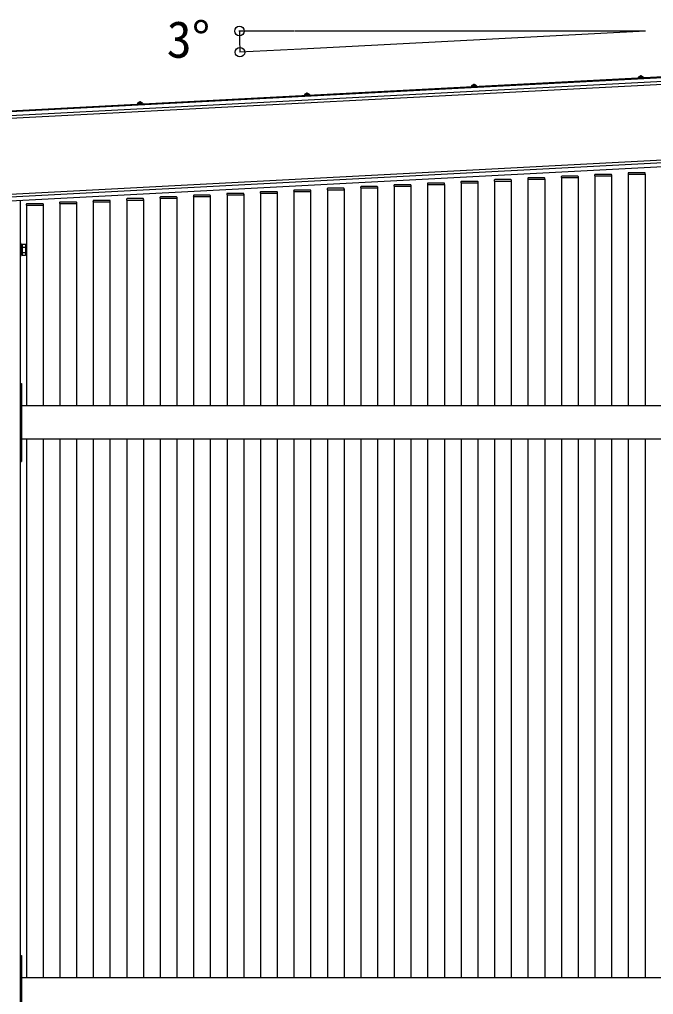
# Model space of a CAD drawing. Units: millimetres, scale not verified. Extents: x -6125 to 6125, y -9097 to 9042.
# Drawn here: x 2278 to 3416, y 4831 to 6582 of the extents above; entities that cross this region are included whole.
import ezdxf
from ezdxf.enums import TextEntityAlignment as Align

# ---------------------------------------------------------------- set-up
doc = ezdxf.new("R2010")
doc.units = ezdxf.units.MM
doc.header["$LTSCALE"] = 50
doc.layers.add('0-5_YKK_A1', color=4, linetype='Continuous')
doc.layers.add('0-6_YKK_D', color=6, linetype='Continuous')
doc.styles.add('ＭＳ ゴシック', font='')
doc.styles.get('ＭＳ ゴシック').set_extended_font_data('MS Gothic')

msp = doc.modelspace()

# ---------------------------------------------------------------- linework, layer by layer
at = {"layer": '0-5_YKK_A1'}
for p, q in [((3401.56, 6561.2), (2772.12, 6528.22)), ((3401.56, 6561.2), (2772.12, 6561.2)), ((1796.15, 6392.19), (4004.91, 6507.95)), ((1796.51, 6385.2), (4004.91, 6500.94)), ((1832.58, 6395.6), (4004.91, 6509.45)), ((1829.73, 6381.94), (4004.91, 6495.93)), ((3393.11, 6481.95), (3393.37, 6477.1)), ((3098.4, 6462.96), (3089.02, 6462.46)), ((3089.02, 6462.46), (3089.07, 6461.45)), ((3089.07, 6461.45), (3098.46, 6461.95)), ((3093.51, 6466.55), (3093.76, 6461.7)), ((3098.4, 6462.96), (3098.46, 6461.95)), ((3398.01, 6478.36), (3388.62, 6477.87)), ((3388.62, 6477.87), (3388.67, 6476.86)), ((3388.67, 6476.86), (3398.06, 6477.35)), ((3398.01, 6478.36), (3398.06, 6477.35)), ((2798.82, 6447.25), (2789.43, 6446.76)), ((2789.43, 6446.76), (2789.48, 6445.75)), ((2789.48, 6445.75), (2798.87, 6446.24)), ((2793.92, 6450.85), (2794.17, 6446)), ((2798.82, 6447.25), (2798.87, 6446.24)), ((2499.23, 6431.55), (2489.84, 6431.06)), ((2489.84, 6431.06), (2489.89, 6430.05)), ((2489.89, 6430.05), (2499.28, 6430.54)), ((2494.33, 6435.15), (2494.59, 6430.3)), ((2499.23, 6431.55), (2499.28, 6430.54)), ((1836.85, 6246.12), (4004.91, 6359.75)), ((1804.15, 6239.4), (4004.91, 6354.74)), ((1804.52, 6232.41), (4004.91, 6347.73)), ((3370.64, 6304.11), (3370.64, 5888.31)), ((3371.14, 6304.11), (3400.14, 6304.11)), ((3400.05, 6306.61), (3371.24, 6306.61)), ((3400.14, 6304.11), (3401.14, 6304.11)), ((3400.64, 6304.11), (3400.64, 5888.31)), ((3401.14, 6304.11), (3401.05, 6305.67)), ((3040.05, 6288.01), (3011.24, 6288.01)), ((3041.14, 6285.51), (3041.05, 6287.07)), ((3070.64, 6288.61), (3070.64, 5888.31)), ((3071.14, 6288.61), (3100.14, 6288.61)), ((3100.05, 6291.11), (3071.24, 6291.11)), ((3100.14, 6288.61), (3101.14, 6288.61)), ((3100.64, 6288.61), (3100.64, 5888.31)), ((3101.14, 6288.61), (3101.05, 6290.17)), ((3130.64, 6291.71), (3130.64, 5888.31)), ((3131.14, 6291.71), (3160.14, 6291.71)), ((3160.05, 6294.21), (3131.24, 6294.21)), ((3160.14, 6291.71), (3161.14, 6291.71)), ((3160.64, 6291.71), (3160.64, 5888.31)), ((3161.14, 6291.71), (3161.05, 6293.27)), ((3190.64, 6294.81), (3190.64, 5888.31)), ((3191.14, 6294.81), (3220.14, 6294.81)), ((3220.05, 6297.31), (3191.24, 6297.31)), ((3220.14, 6294.81), (3221.14, 6294.81)), ((3220.64, 6294.81), (3220.64, 5888.31)), ((3221.14, 6294.81), (3221.05, 6296.37)), ((3250.64, 6297.91), (3250.64, 5888.31)), ((3251.14, 6297.91), (3280.14, 6297.91)), ((3280.05, 6300.41), (3251.24, 6300.41)), ((3280.14, 6297.91), (3281.14, 6297.91)), ((3280.64, 6297.91), (3280.64, 5888.31)), ((3281.14, 6297.91), (3281.05, 6299.47)), ((3310.64, 6301.01), (3310.64, 5888.31)), ((3311.14, 6301.01), (3340.14, 6301.01)), ((3340.05, 6303.51), (3311.24, 6303.51)), ((3340.14, 6301.01), (3341.14, 6301.01)), ((3340.64, 6301.01), (3340.64, 5888.31)), ((3341.14, 6301.01), (3341.05, 6302.57)), ((2680.05, 6269.41), (2651.24, 6269.41)), ((2710.64, 6270.01), (2710.64, 5888.31)), ((2711.14, 6270.01), (2740.14, 6270.01)), ((2740.05, 6272.51), (2711.24, 6272.51)), ((2740.14, 6270.01), (2741.14, 6270.01)), ((2740.64, 6270.01), (2740.64, 5888.31)), ((2741.14, 6270.01), (2741.05, 6271.57)), ((2770.64, 6273.11), (2770.64, 5888.31)), ((2771.14, 6273.11), (2800.14, 6273.11)), ((2800.05, 6275.61), (2771.24, 6275.61)), ((2800.14, 6273.11), (2801.14, 6273.11)), ((2800.64, 6273.11), (2800.64, 5888.31)), ((2801.14, 6273.11), (2801.05, 6274.67)), ((2830.64, 6276.21), (2830.64, 5888.31)), ((2831.14, 6276.21), (2860.14, 6276.21)), ((2860.05, 6278.71), (2831.24, 6278.71)), ((2860.14, 6276.21), (2861.14, 6276.21)), ((2860.64, 6276.21), (2860.64, 5888.31)), ((2861.14, 6276.21), (2861.05, 6277.77)), ((2890.64, 6279.31), (2890.64, 5888.31)), ((2891.14, 6279.31), (2920.14, 6279.31)), ((2920.05, 6281.81), (2891.24, 6281.81)), ((2920.14, 6279.31), (2921.14, 6279.31)), ((2920.64, 6279.31), (2920.64, 5888.31)), ((2921.14, 6279.31), (2921.05, 6280.87)), ((2950.64, 6282.41), (2950.64, 5888.31)), ((2951.14, 6282.41), (2980.14, 6282.41)), ((2980.05, 6284.91), (2951.24, 6284.91)), ((2980.14, 6282.41), (2981.14, 6282.41)), ((2980.64, 6282.41), (2980.64, 5888.31)), ((2981.14, 6282.41), (2981.05, 6283.97)), ((3010.64, 6285.51), (3010.64, 5888.31)), ((3011.14, 6285.51), (3040.14, 6285.51)), ((3040.14, 6285.51), (3041.14, 6285.51)), ((3040.64, 6285.51), (3040.64, 5888.31)), ((2279.39, 6257.3), (2279.39, 4576.31)), ((2350.64, 6251.41), (2350.64, 5888.31)), ((2351.14, 6251.41), (2380.14, 6251.41)), ((2380.05, 6253.91), (2351.24, 6253.91)), ((2380.14, 6251.41), (2381.14, 6251.41)), ((2380.64, 6251.41), (2380.64, 5888.31)), ((2381.14, 6251.41), (2381.05, 6252.97)), ((2410.64, 6254.51), (2410.64, 5888.31)), ((2411.14, 6254.51), (2440.14, 6254.51)), ((2440.05, 6257.01), (2411.24, 6257.01)), ((2440.14, 6254.51), (2441.14, 6254.51)), ((2440.64, 6254.51), (2440.64, 5888.31)), ((2441.14, 6254.51), (2441.05, 6256.07)), ((2470.64, 6257.61), (2470.64, 5888.31)), ((2471.14, 6257.61), (2500.14, 6257.61)), ((2500.05, 6260.11), (2471.24, 6260.11)), ((2500.14, 6257.61), (2501.14, 6257.61)), ((2500.64, 6257.61), (2500.64, 5888.31)), ((2501.14, 6257.61), (2501.05, 6259.17)), ((2530.64, 6260.71), (2530.64, 5888.31)), ((2531.14, 6260.71), (2560.14, 6260.71)), ((2560.05, 6263.21), (2531.24, 6263.21)), ((2560.14, 6260.71), (2561.14, 6260.71)), ((2560.64, 6260.71), (2560.64, 5888.31)), ((2561.14, 6260.71), (2561.05, 6262.27)), ((2590.64, 6263.81), (2590.64, 5888.31)), ((2591.14, 6263.81), (2620.14, 6263.81)), ((2620.05, 6266.31), (2591.24, 6266.31)), ((2620.14, 6263.81), (2621.14, 6263.81)), ((2620.64, 6263.81), (2620.64, 5888.31)), ((2621.14, 6263.81), (2621.05, 6265.37)), ((2650.64, 6266.91), (2650.64, 5888.31)), ((2651.14, 6266.91), (2680.14, 6266.91)), ((2680.14, 6266.91), (2681.14, 6266.91)), ((2680.64, 6266.91), (2680.64, 5888.31)), ((2681.14, 6266.91), (2681.05, 6268.47)), ((2290.64, 6248.31), (2290.64, 5888.31)), ((2291.14, 6248.31), (2320.14, 6248.31)), ((2320.05, 6250.81), (2291.24, 6250.81)), ((2320.14, 6248.31), (2321.14, 6248.31)), ((2320.64, 6248.31), (2320.64, 5888.31)), ((2321.14, 6248.31), (2321.05, 6249.87)), ((2280.99, 6176.91), (2282.79, 6176.91)), ((2280.99, 6159.71), (2280.99, 6176.91)), ((2282.79, 6178.12), (2289.03, 6178.12)), ((2282.79, 6178.12), (2282.79, 6158.49)), ((2282.79, 6176.91), (2282.79, 6159.71)), ((2282.79, 6173.22), (2289.03, 6173.22)), ((2289.79, 6176.81), (2289.03, 6178.12)), ((2289.79, 6176.81), (2289.79, 6159.81)), ((2282.79, 6159.71), (2280.99, 6159.71)), ((2282.79, 6163.4), (2289.03, 6163.4)), ((2282.79, 6158.49), (2289.03, 6158.49)), ((2289.79, 6159.81), (2289.03, 6158.49)), ((4009.39, 5888.31), (2281.89, 5888.31)), ((4009.39, 5828.31), (2281.89, 5828.31)), ((2290.64, 5828.31), (2290.64, 4860.81)), ((2320.64, 5828.31), (2320.64, 4860.81)), ((2350.64, 5828.31), (2350.64, 4860.81)), ((2380.64, 5828.31), (2380.64, 4860.81)), ((2410.64, 5828.31), (2410.64, 4860.81)), ((2440.64, 5828.31), (2440.64, 4860.81)), ((2470.64, 5828.31), (2470.64, 4860.81)), ((2500.64, 5828.31), (2500.64, 4860.81)), ((2530.64, 5828.31), (2530.64, 4860.81)), ((2560.64, 5828.31), (2560.64, 4860.81)), ((2590.64, 5828.31), (2590.64, 4860.81)), ((2620.64, 5828.31), (2620.64, 4860.81)), ((2650.64, 5828.31), (2650.64, 4860.81)), ((2680.64, 5828.31), (2680.64, 4860.81)), ((2710.64, 5828.31), (2710.64, 4860.81)), ((2740.64, 5828.31), (2740.64, 4860.81)), ((2770.64, 5828.31), (2770.64, 4860.81)), ((2800.64, 5828.31), (2800.64, 4860.81)), ((2830.64, 5828.31), (2830.64, 4860.81)), ((2860.64, 5828.31), (2860.64, 4860.81)), ((2890.64, 5828.31), (2890.64, 4860.81)), ((2920.64, 5828.31), (2920.64, 4860.81)), ((2950.64, 5828.31), (2950.64, 4860.81)), ((2980.64, 5828.31), (2980.64, 4860.81)), ((3010.64, 5828.31), (3010.64, 4860.81)), ((3040.64, 5828.31), (3040.64, 4860.81)), ((3070.64, 5828.31), (3070.64, 4860.81)), ((3100.64, 5828.31), (3100.64, 4860.81)), ((3130.64, 5828.31), (3130.64, 4860.81)), ((3160.64, 5828.31), (3160.64, 4860.81)), ((3190.64, 5828.31), (3190.64, 4860.81)), ((3220.64, 5828.31), (3220.64, 4860.81)), ((3250.64, 5828.31), (3250.64, 4860.81)), ((3280.64, 5828.31), (3280.64, 4860.81)), ((3310.64, 5828.31), (3310.64, 4860.81)), ((3340.64, 5828.31), (3340.64, 4860.81)), ((3370.64, 5828.31), (3370.64, 4860.81)), ((3400.64, 5828.31), (3400.64, 4860.81)), ((4009.39, 4860.81), (2281.89, 4860.81))]:
    msp.add_line(p, q, dxfattribs=at)
for points in [[(3391.08, 6479.62), (3392.19, 6477.62), (3393.31, 6477.1)], [(3395.38, 6479.85), (3394.48, 6477.74), (3393.43, 6477.11)], [(3091.48, 6464.22), (3092.59, 6462.21), (3093.7, 6461.7)], [(3095.77, 6464.45), (3094.88, 6462.33), (3093.82, 6461.7)], [(2791.89, 6448.52), (2793, 6446.51), (2794.11, 6446)], [(2796.18, 6448.74), (2795.29, 6446.63), (2794.24, 6446)], [(2492.3, 6432.82), (2493.41, 6430.81), (2494.52, 6430.29)], [(2496.59, 6433.04), (2495.7, 6430.93), (2494.65, 6430.3)], [(3370.24, 6305.67), (3370.14, 6304.11), (3371.14, 6304.11)], [(3010.24, 6287.07), (3010.14, 6285.51), (3011.14, 6285.51)], [(3070.24, 6290.17), (3070.14, 6288.61), (3071.14, 6288.61)], [(3130.24, 6293.27), (3130.14, 6291.71), (3131.14, 6291.71)], [(3190.24, 6296.37), (3190.14, 6294.81), (3191.14, 6294.81)], [(3250.24, 6299.47), (3250.14, 6297.91), (3251.14, 6297.91)], [(3310.24, 6302.57), (3310.14, 6301.01), (3311.14, 6301.01)], [(2710.24, 6271.57), (2710.14, 6270.01), (2711.14, 6270.01)], [(2770.24, 6274.67), (2770.14, 6273.11), (2771.14, 6273.11)], [(2830.24, 6277.77), (2830.14, 6276.21), (2831.14, 6276.21)], [(2890.24, 6280.87), (2890.14, 6279.31), (2891.14, 6279.31)], [(2950.24, 6283.97), (2950.14, 6282.41), (2951.14, 6282.41)], [(2350.24, 6252.97), (2350.14, 6251.41), (2351.14, 6251.41)], [(2410.24, 6256.07), (2410.14, 6254.51), (2411.14, 6254.51)], [(2470.24, 6259.17), (2470.14, 6257.61), (2471.14, 6257.61)], [(2530.24, 6262.27), (2530.14, 6260.71), (2531.14, 6260.71)], [(2590.24, 6265.37), (2590.14, 6263.81), (2591.14, 6263.81)], [(2650.24, 6268.47), (2650.14, 6266.91), (2651.14, 6266.91)], [(2290.24, 6249.87), (2290.14, 6248.31), (2291.14, 6248.31)], [(2279.39, 5928.31), (2281.89, 5928.31), (2281.89, 5788.31)], [(2279.39, 5928.31), (2279.39, 5788.31), (2281.89, 5788.31)], [(2279.39, 4900.81), (2281.89, 4900.81), (2281.89, 4760.81)], [(2279.39, 4900.81), (2279.39, 4760.81), (2281.89, 4760.81)]]:
    msp.add_lwpolyline(points, dxfattribs=at)
msp.add_lwpolyline([(2280.99, 6157.31), (2280.99, 6179.31), (2279.39, 6179.31), (2279.39, 6157.31)], close=True, dxfattribs=at)
for centre, radius, start, end in [((3393.55, 6473.56), 6.55, 47.13049, 138.8696), ((3093.95, 6458.16), 6.55, 47.13049, 138.8696), ((2794.36, 6442.46), 6.55, 47.13049, 138.8696), ((2494.77, 6426.75), 6.55, 47.13049, 138.8696), ((3371.24, 6305.61), 1, 90, 176.5), ((3400.05, 6305.61), 1, 3.5, 90), ((3011.24, 6287.01), 1, 90, 176.5), ((3040.05, 6287.01), 1, 3.5, 90), ((3071.24, 6290.11), 1, 90, 176.5), ((3100.05, 6290.11), 1, 3.5, 90), ((3131.24, 6293.21), 1, 90, 176.5), ((3160.05, 6293.21), 1, 3.5, 90), ((3191.24, 6296.31), 1, 90, 176.5), ((3220.05, 6296.31), 1, 3.5, 90), ((3251.24, 6299.41), 1, 90, 176.5), ((3280.05, 6299.41), 1, 3.5, 90), ((3311.24, 6302.51), 1, 90, 176.5), ((3340.05, 6302.51), 1, 3.5, 90), ((2651.24, 6268.41), 1, 90, 176.5), ((2680.05, 6268.41), 1, 3.5, 90), ((2711.24, 6271.51), 1, 90, 176.5), ((2740.05, 6271.51), 1, 3.5, 90), ((2771.24, 6274.61), 1, 90, 176.5), ((2800.05, 6274.61), 1, 3.5, 90), ((2831.24, 6277.71), 1, 90, 176.5), ((2860.05, 6277.71), 1, 3.5, 90), ((2891.24, 6280.81), 1, 90, 176.5), ((2920.05, 6280.81), 1, 3.5, 90), ((2951.24, 6283.91), 1, 90, 176.5), ((2980.05, 6283.91), 1, 3.5, 90), ((2351.24, 6252.91), 1, 90, 176.5), ((2380.05, 6252.91), 1, 3.5, 90), ((2411.24, 6256.01), 1, 90, 176.5), ((2440.05, 6256.01), 1, 3.5, 90), ((2471.24, 6259.11), 1, 90, 176.5), ((2500.05, 6259.11), 1, 3.5, 90), ((2531.24, 6262.21), 1, 90, 176.5), ((2560.05, 6262.21), 1, 3.5, 90), ((2591.24, 6265.31), 1, 90, 176.5), ((2620.05, 6265.31), 1, 3.5, 90), ((2291.24, 6249.81), 1, 90, 176.5), ((2320.05, 6249.81), 1, 3.5, 90), ((2273.55, 6168.31), 16.24, 342.41205, 17.58795), ((2285.45, 6175.67), 4.34, 325.61575, 34.38425), ((2285.45, 6160.95), 4.34, 325.61575, 34.38425)]:
    msp.add_arc(centre, radius, start, end, dxfattribs=at)
at = {"layer": '0-6_YKK_D'}
for p, q in [((2771.12, 6561.2), (2671.87, 6561.2)), ((2771.12, 6528.16), (2672.87, 6523.01))]:
    msp.add_line(p, q, dxfattribs=at)
for centre in [(2672.87, 6561.2), (2673.87, 6523.07)]:
    msp.add_circle(centre, 8.5, dxfattribs=at)
msp.add_arc((3401.56, 6561.2), 728.68, 180, 183, dxfattribs=at)

# ---------------------------------------------------------------- texts
at = {"layer": '0-6_YKK_D', "style": 'ＭＳ ゴシック'}
msp.add_text('3°', height=65.98, dxfattribs=at).set_placement((2542.43, 6493.39), align=Align.BOTTOM_LEFT)

doc.saveas('drawing.dxf')
